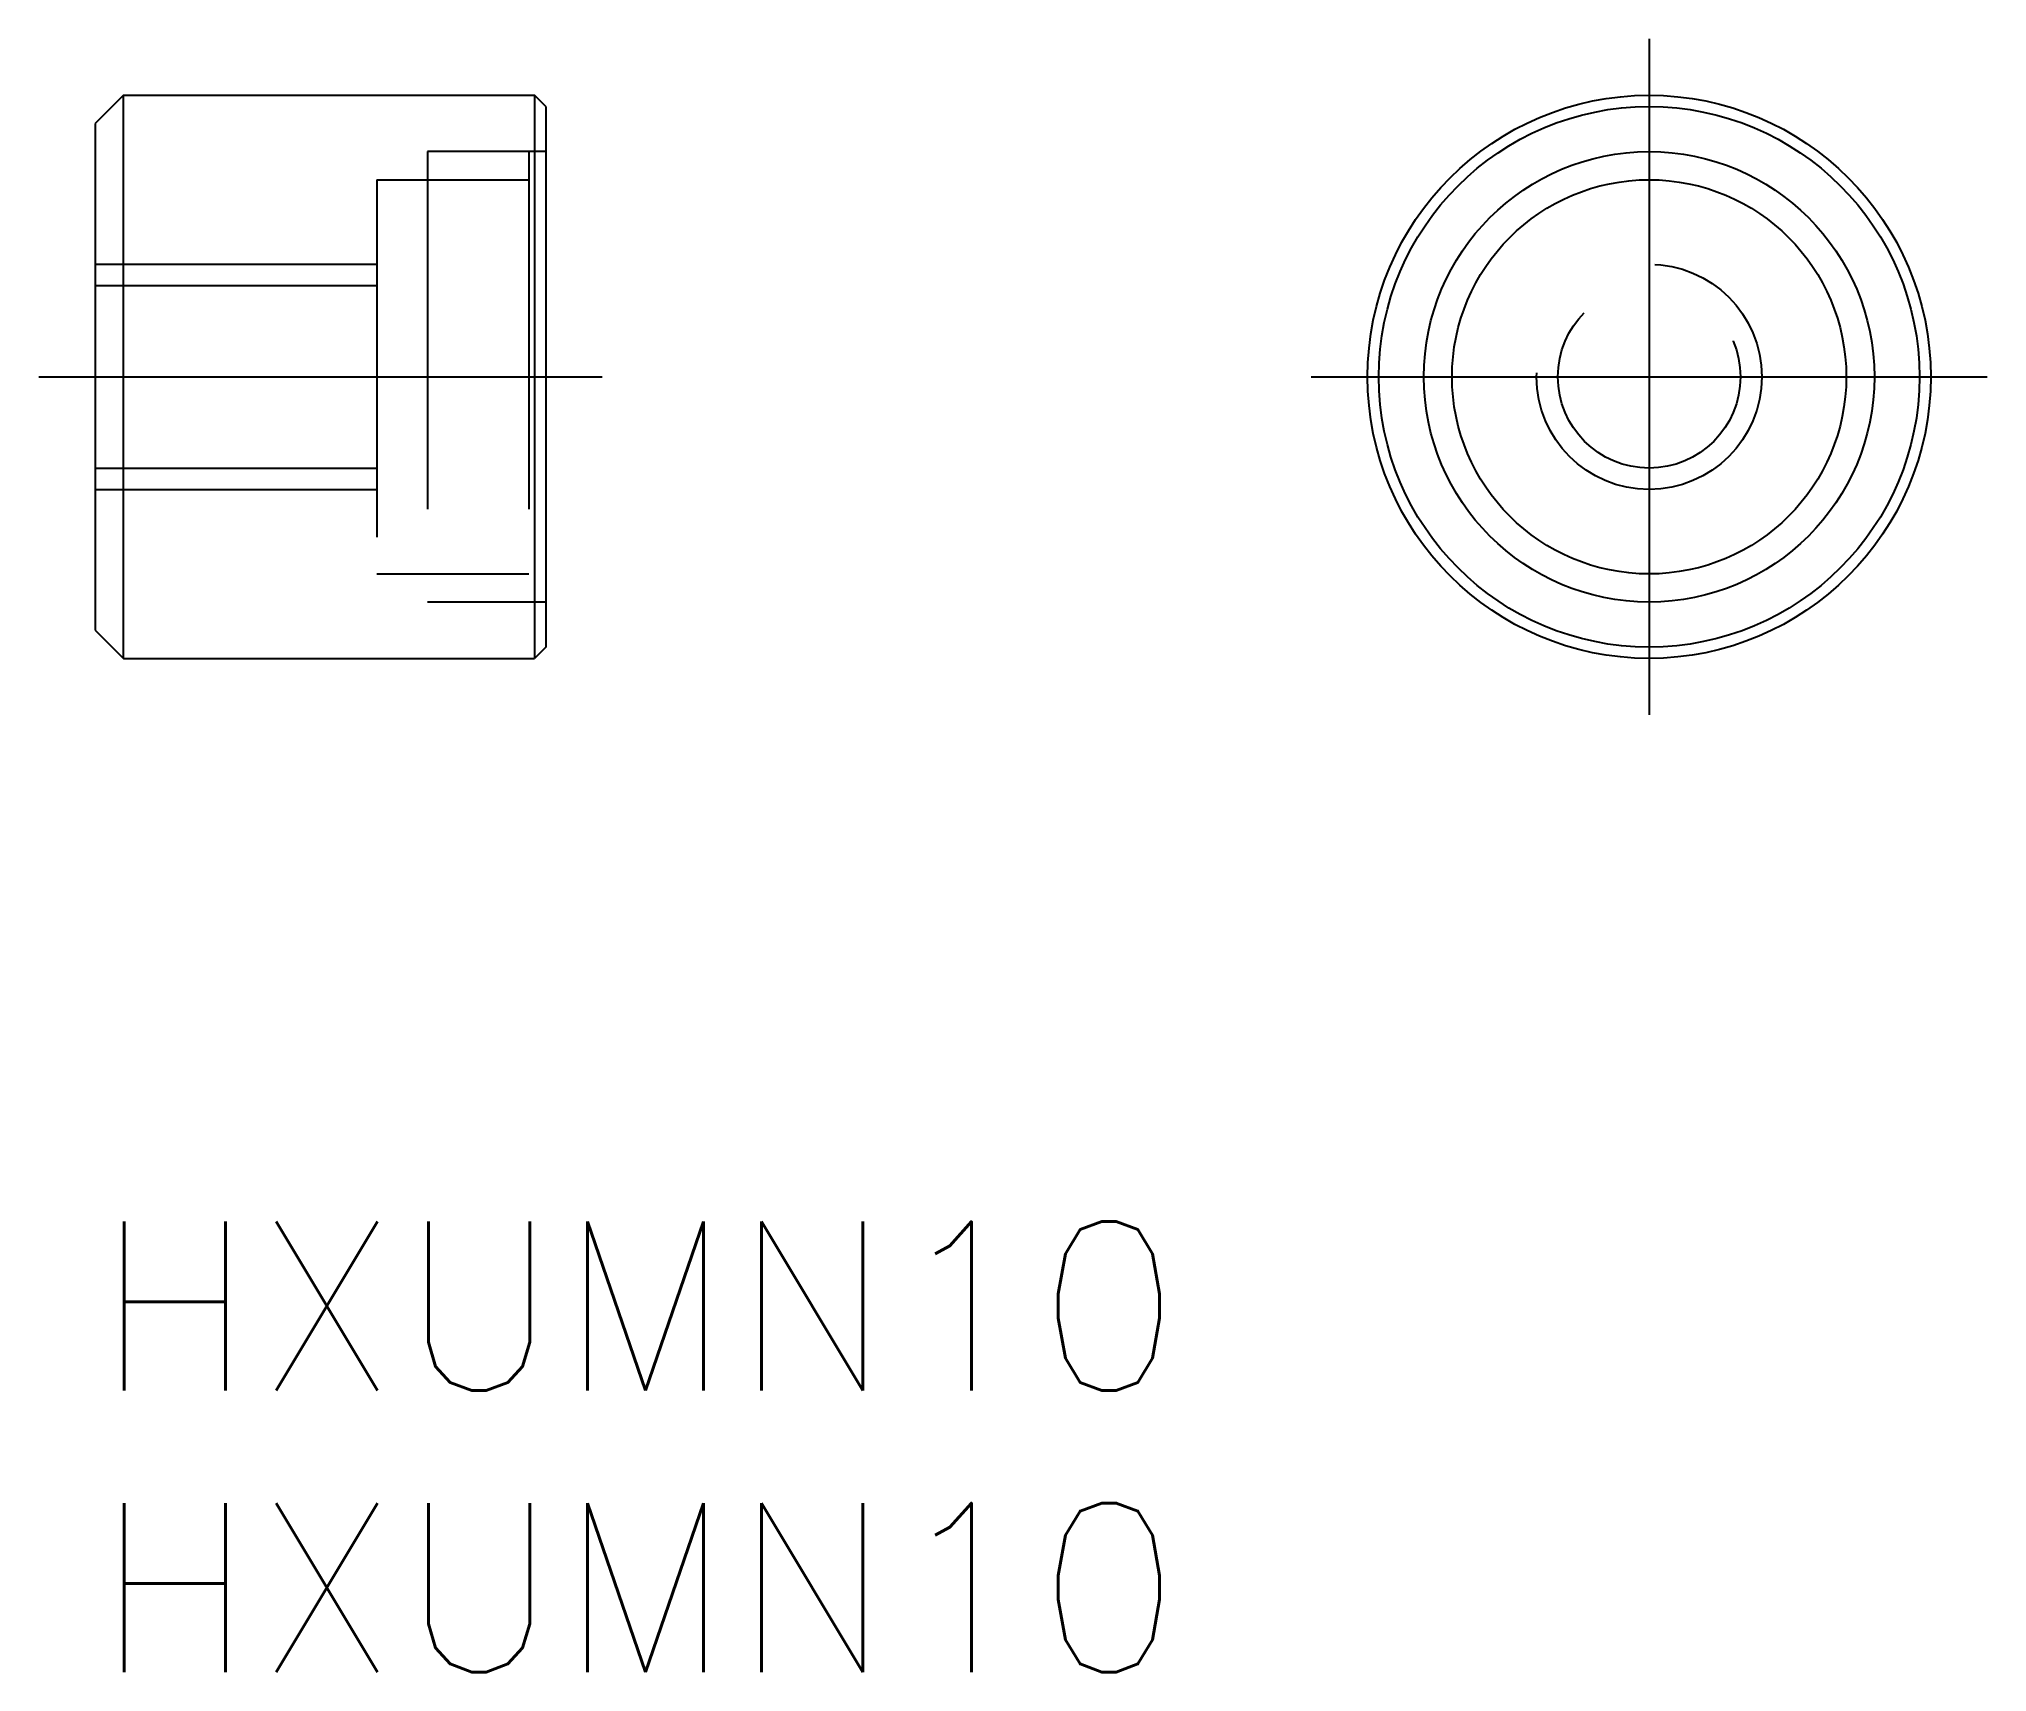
# Model space of a CAD drawing. Extents: x -1 to 33.6, y -8 to 21.
import ezdxf

# ---------------------------------------------------------------- set-up
doc = ezdxf.new("R2010")
doc.units = 0
doc.header["$LTSCALE"] = 0.5
doc.linetypes.add('CENTER', pattern=[50.8, 31.75, -6.35, 6.35, -6.35])
doc.linetypes.add('DASHED', pattern=[19.05, 12.7, -6.35])
for name, color, linetype in [('MSM_CENTER', 1, 'CENTER'), ('MSM_CONTINUOUS', 7, 'CONTINUOUS'), ('MSM_DASHED', 4, 'DASHED'), ('MSM_PART_NUMBER', 7, 'CONTINUOUS')]:
    doc.layers.add(name, color=color, linetype=linetype)
doc.styles.get("Standard").update_dxf_attribs({"font": 'txt.shx', "height": 1, "bigfont": 'bigfont.shx'})

# ---------------------------------------------------------------- blocks, each defined once
blk = doc.blocks.new('*U17')
at = {"layer": 'MSM_PART_NUMBER'}
blk.add_text('HXUMN10', height=3, dxfattribs=at).set_placement((0, -3))
blk = doc.blocks.new('*U18')
at = {"layer": 'MSM_PART_NUMBER'}
blk.add_text('HXUMN10', height=3, dxfattribs=at).set_placement((0, -8))

msp = doc.modelspace()

# ---------------------------------------------------------------- linework, layer by layer
at = {"layer": 'MSM_CENTER'}
for p, q in [((27.592, 21), (27.592, 9)), ((-1, 15), (9, 15)), ((21.592, 15), (33.592, 15))]:
    msp.add_line(p, q, dxfattribs=at)
at = {"layer": 'MSM_CONTINUOUS'}
for p, q in [((0.5, 20), (0, 19.5)), ((0.5, 10), (0.5, 20)), ((0.5, 20), (7.8, 20)), ((8, 19.8), (7.8, 20)), ((7.8, 20), (7.8, 10)), ((8, 19.8), (8, 10.2)), ((0, 19.5), (0, 10.5)), ((0, 10.5), (0.5, 10)), ((8, 10.2), (7.8, 10)), ((0.5, 10), (7.8, 10))]:
    msp.add_line(p, q, dxfattribs=at)
for radius in [5, 4.8, 4, 3.5]:
    msp.add_circle((27.592, 15), radius, dxfattribs=at)
at = {"layer": 'MSM_DASHED'}
for p, q in [((5.9, 19), (5.9, 11)), ((8, 19), (5.9, 19)), ((7.7, 19), (7.7, 11)), ((5, 18.5), (5, 11.5)), ((5, 18.5), (7.7, 18.5)), ((0, 17), (5, 17)), ((0, 16.621), (5, 16.621)), ((0, 13.379), (5, 13.379)), ((0, 13), (5, 13)), ((5, 11.5), (7.7, 11.5)), ((8, 11), (5.9, 11))]:
    msp.add_line(p, q, dxfattribs=at)
for radius in [2, 1.621]:
    msp.add_circle((27.592, 15), radius, dxfattribs=at)

# ---------------------------------------------------------------- block references
at = {"layer": 'MSM_CONTINUOUS'}
for name in ['*U17', '*U18']:
    msp.add_blockref(name, (0, 0), dxfattribs=at)

doc.saveas('drawing.dxf')
